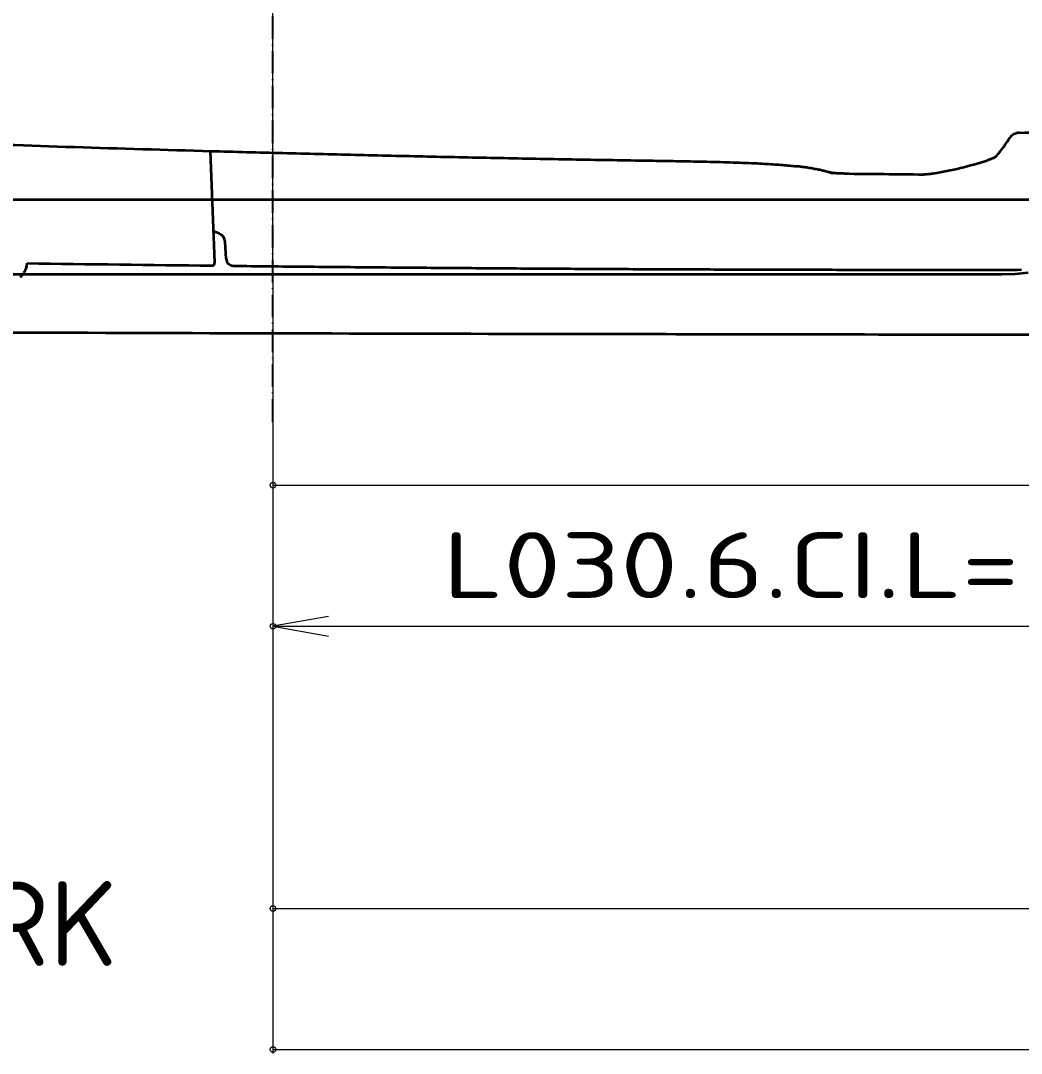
# Model space of a CAD drawing. Header units: millimetres. Extents: x 120 to 10915, y 515 to 8014.
# Drawn here: x 1816 to 2348, y 518 to 1067 of the extents above; entities that cross this region are included whole.
import ezdxf
from ezdxf.enums import TextEntityAlignment as Align

# ---------------------------------------------------------------- set-up
doc = ezdxf.new("R2010")
doc.units = ezdxf.units.MM
doc.linetypes.add('DASHDOT', pattern=[18.5, 12, -3, 0.5, -3])
doc.layers.get('0').update_dxf_attribs({"lineweight": 13})
for name, color, linetype, lineweight in [('201_Dimensions', 7, 'Continuous', 13), ('202_Information', 7, 'Continuous', 13), ('205_Chassis_top_view', 7, 'Continuous', 13), ('206_Cab_side_and_top_view', 7, 'Continuous', 13)]:
    doc.layers.add(name, color=color, linetype=linetype, lineweight=lineweight)
doc.styles.get("Standard").update_dxf_attribs({"font": 'isocp.shx'})

# ---------------------------------------------------------------- blocks, each defined once
blk = doc.blocks.new('2409089_1')
at = {"layer": '206_Cab_side_and_top_view', "color": 3, "lineweight": 35}
for p, q in [((1919.14, -1231.71), (1916.88, -1172.38)), ((2245.54, -1183.7), (2245.77, -1183.76)), ((2245.54, -1183.7), (2245.77, -1183.76)), ((2247.39, -1184.19), (2247.62, -1184.25)), ((1921.41, -1216.25), (1918.51, -1215.13)), ((1925.11, -1229.69), (1924.59, -1220.67)), ((1919.14, -1231.7), (1919.14, -1231.69)), ((1919.14, -1231.72), (1919.14, -1231.7))]:
    blk.add_line(p, q, dxfattribs=at)
for points in [[(2346.72, -1162.68, 0.000195), (2393, -1161.56)], [(2253.53, -1184.36, 0.000481), (2295.94, -1184.8)], [(1819.41, -1232.02, 0.000669), (1917.57, -1233.28)]]:
    blk.add_lwpolyline(points, format="xyb", dxfattribs=at)
for centre, radius, start, end in [((2346.52, -1168.68), 5.92, 118.9739, 146.8496), ((2346.85, -1169.28), 6.6, 91.1331, 118.9722), ((2259.05, -1112.02), 98.3, 321.7785, 327.0786), ((2259.39, -952.34), 235.73, 280.1504, 287.3136), ((2251.51, -1168.57), 16.16, 251.6726, 255.2189), ((1919.6, -1220.91), 5, 2.7405, 68.7662), ((1917.59, -1231.73), 1.55, 269.3509, 0.5748), ((1928.91, -1229.6), 3.8, 181.2574, 269.3818), ((1793.58, -1222.69), 27.95, 323.099, 328.2713), ((1793.69, -1222.77), 27.82, 323.088, 328.2753)]:
    blk.add_arc(centre, radius, start, end, dxfattribs=at)
for points, knots in [([(1053.95, -1117.65), (1077.39, -1120.53), (1124.73, -1125.91), (1196.38, -1133.02), (1269.06, -1139.38), (1341.84, -1145.01), (1414.47, -1150.03), (1486.76, -1154.48), (1559.21, -1158.46), (1631.68, -1162.01), (1704.16, -1165.16), (1776.61, -1167.95), (1849.09, -1170.41), (1897.41, -1171.84), (1921.57, -1172.51)], [0, 0, 0, 0, 70.845269, 142.945565, 215.996409, 289.699936, 361.944274, 434.404832, 506.975492, 579.610063, 652.102372, 724.612269, 797.122266, 869.644199, 869.644199, 869.644199, 869.644199]), ([(1921.57, -1172.51), (1927.98, -1172.69), (1940.78, -1173.03), (1960, -1173.53), (1979.21, -1174.01), (1998.42, -1174.47), (2017.64, -1174.92), (2036.85, -1175.34), (2056.07, -1175.75), (2075.28, -1176.13), (2094.5, -1176.5), (2113.71, -1176.85), (2132.93, -1177.19), (2145.74, -1177.4), (2152.15, -1177.5)], [0, 0, 0, 0, 19.218958, 38.436842, 57.655727, 76.875111, 96.094246, 115.313028, 134.531907, 153.751332, 172.971126, 192.19061, 211.40942, 230.629477, 230.629477, 230.629477, 230.629477]), ([(2333.35, -1175.84), (2333.54, -1175.72), (2333.92, -1175.44), (2334.46, -1174.96), (2334.94, -1174.45), (2335.4, -1173.92), (2335.84, -1173.39), (2336.13, -1173.02), (2336.27, -1172.84)], [0, 0, 0, 0, 0.69807, 1.400945, 2.148103, 2.804834, 3.507367, 4.210987, 4.210987, 4.210987, 4.210987]), ([(2152.15, -1177.5), (2154.5, -1177.54), (2159.22, -1177.61), (2166.34, -1177.73), (2173.49, -1177.86), (2180.61, -1178.01), (2187.64, -1178.18), (2194.48, -1178.38), (2201.05, -1178.63), (2206.94, -1178.89), (2212.11, -1179.17), (2216.58, -1179.46), (2220.71, -1179.77), (2224.54, -1180.11), (2227, -1180.36), (2228.17, -1180.5)], [0, 0, 0, 0, 7.049252, 14.181105, 21.350398, 28.496517, 35.559215, 42.434353, 49.032092, 55.27042, 60.134671, 64.572156, 68.714449, 72.560191, 76.106461, 76.106461, 76.106461, 76.106461]), ([(2333.35, -1175.84), (2333.16, -1175.97), (2332.76, -1176.2), (2332.14, -1176.49), (2331.5, -1176.74), (2330.85, -1176.97), (2330.2, -1177.18), (2329.76, -1177.32), (2329.55, -1177.38)], [0, 0, 0, 0, 0.68357, 1.370172, 2.055444, 2.743417, 3.429953, 4.115808, 4.115808, 4.115808, 4.115808]), ([(2245.54, -1183.7), (2245.18, -1183.6), (2244.45, -1183.41), (2243.36, -1183.13), (2242.26, -1182.86), (2241.12, -1182.59), (2239.93, -1182.33), (2238.65, -1182.07), (2237.27, -1181.8), (2235.77, -1181.54), (2234.12, -1181.27), (2232.3, -1181.01), (2230.3, -1180.74), (2228.9, -1180.58), (2228.17, -1180.5)], [0, 0, 0, 0, 1.12873, 2.253185, 3.37768, 4.530469, 5.748859, 7.044719, 8.441488, 9.962518, 11.624702, 13.456259, 15.472539, 17.680311, 17.680311, 17.680311, 17.680311]), ([(2253.53, -1184.36), (2253.31, -1184.36), (2252.88, -1184.35), (2252.23, -1184.34), (2251.58, -1184.33), (2250.93, -1184.32), (2250.28, -1184.3), (2249.63, -1184.27), (2248.98, -1184.23), (2248.33, -1184.18), (2247.69, -1184.11), (2247.04, -1184.02), (2246.41, -1183.9), (2245.98, -1183.81), (2245.77, -1183.76)], [0, 0, 0, 0, 0.650266, 1.300154, 1.949992, 2.599916, 3.250409, 3.900783, 4.550784, 5.200113, 5.850664, 6.500198, 7.148862, 7.797232, 7.797232, 7.797232, 7.797232]), ([(2298.32, -1184.75), (2298.19, -1184.76), (2297.92, -1184.78), (2297.53, -1184.79), (2297.13, -1184.8), (2296.74, -1184.8), (2296.34, -1184.8), (2296.08, -1184.8), (2295.94, -1184.8)], [0, 0, 0, 0, 0.395563, 0.791185, 1.187073, 1.583187, 1.979313, 2.375533, 2.375533, 2.375533, 2.375533]), ([(2300.94, -1184.38), (2300.79, -1184.4), (2300.5, -1184.45), (2300.07, -1184.53), (2299.63, -1184.6), (2299.2, -1184.66), (2298.76, -1184.72), (2298.47, -1184.74), (2298.32, -1184.75)], [0, 0, 0, 0, 0.441104, 0.882097, 1.323089, 1.763806, 2.204205, 2.644562, 2.644562, 2.644562, 2.644562]), ([(1819.04, -1233.9), (1819, -1234.04), (1818.9, -1234.33), (1818.75, -1234.76), (1818.58, -1235.16), (1818.38, -1235.58), (1818.16, -1236.02), (1817.9, -1236.48), (1817.64, -1236.93), (1817.45, -1237.24), (1817.36, -1237.39)], [0, 0, 0, 0, 0.460239, 0.915211, 1.35238, 1.776324, 2.301906, 2.825548, 3.344689, 3.888148, 3.888148, 3.888148, 3.888148]), ([(1819.04, -1233.9), (1819, -1234.04), (1818.9, -1234.33), (1818.75, -1234.76), (1818.58, -1235.16), (1818.38, -1235.58), (1818.16, -1236.02), (1817.9, -1236.48), (1817.64, -1236.93), (1817.45, -1237.24), (1817.36, -1237.39)], [0, 0, 0, 0, 0.460239, 0.915211, 1.35238, 1.776324, 2.301927, 2.825591, 3.345042, 3.888805, 3.888805, 3.888805, 3.888805]), ([(1819.04, -1233.9), (1819.05, -1233.86), (1819.07, -1233.79), (1819.1, -1233.68), (1819.13, -1233.58), (1819.16, -1233.46), (1819.18, -1233.35), (1819.21, -1233.22), (1819.25, -1233.06), (1819.28, -1232.89), (1819.31, -1232.7), (1819.35, -1232.49), (1819.38, -1232.26), (1819.4, -1232.1), (1819.41, -1232.01)], [0, 0, 0, 0, 0.110892, 0.221936, 0.333395, 0.445515, 0.565967, 0.68863, 0.858249, 1.036655, 1.228125, 1.4362, 1.666254, 1.92393, 1.92393, 1.92393, 1.92393]), ([(1819.04, -1233.9), (1819.05, -1233.86), (1819.07, -1233.79), (1819.1, -1233.68), (1819.13, -1233.58), (1819.16, -1233.46), (1819.18, -1233.35), (1819.21, -1233.22), (1819.25, -1233.06), (1819.28, -1232.88), (1819.31, -1232.69), (1819.35, -1232.49), (1819.38, -1232.26), (1819.4, -1232.1), (1819.41, -1232.02)], [0, 0, 0, 0, 0.110892, 0.221936, 0.333395, 0.445515, 0.565967, 0.68863, 0.858249, 1.036655, 1.229251, 1.438479, 1.669693, 1.91359, 1.91359, 1.91359, 1.91359]), ([(1928.87, -1233.4), (1941.65, -1233.54), (1967.17, -1233.8), (2005.41, -1234.16), (2043.6, -1234.47), (2081.75, -1234.75), (2119.92, -1234.98), (2158.18, -1235.18), (2196.6, -1235.32), (2235.12, -1235.43), (2273.64, -1235.48), (2311.16, -1235.49), (2335.84, -1235.46), (2347.72, -1235.44)], [0, 0, 0, 0, 38.337245, 76.560324, 114.726754, 152.906138, 191.021343, 229.255184, 267.669654, 306.282517, 344.82959, 383.217354, 418.8542, 418.8542, 418.8542, 418.8542])]:
    blk.add_open_spline(points, degree=3, knots=knots, dxfattribs=at)
blk = doc.blocks.new('2470071')
at = {"layer": '206_Cab_side_and_top_view', "color": 3, "lineweight": 35}
for points in [[(1796.47, -1268.76, 0.000299), (2092.06, -1269.52)], [(2092.06, -1269.52, 0.000095), (2256.87, -1269.79)], [(2256.87, -1269.8, 0.00023), (2376.52, -1269.93)]]:
    blk.add_lwpolyline(points, format="xyb", dxfattribs=at)
blk = doc.blocks.new('2833342_1')
at = {"layer": '205_Chassis_top_view', "color": 2, "linetype": 'DASHDOT', "lineweight": 25}
blk.add_line((1950, -1316.243908), (1950, 1316.243908), dxfattribs=at)
at = {"layer": '205_Chassis_top_view', "color": 3, "lineweight": 35}
blk.add_line((1449.544992, -1198.179161), (2450.455008, -1198.179161), dxfattribs=at)
blk.add_lwpolyline([(2351.415527, -1237.089233), (2344.369629, -1237.786011), (2337.292725, -1238), (1562.707275, -1238)], dxfattribs=at)
at = {"layer": '205_Chassis_top_view', "color": 1, "lineweight": 5}
blk.add_point((1950, -1238), dxfattribs=at)
blk = doc.blocks.new('1539726')
at = {"layer": '202_Information', "color": 2, "lineweight": 18, "width": 0.783498}
blk.add_text("= DON'T USE THIS SPACE FOR BODYWORK", height=45, dxfattribs=at).set_placement((697.098572, -1605.509888), (1867.30835, -1605.509888), align=Align.FIT)
blk = doc.blocks.new('BLOCK92')
at = {"layer": '201_Dimensions', "color": 2, "lineweight": 18}
blk.add_line((1950, -1238), (1950, -433), dxfattribs=at)
blk = doc.blocks.new('BLOCK94')
at = {"layer": '201_Dimensions', "color": 2, "lineweight": 18}
blk.add_line((2000, -1269.319824), (243, -1269.319824), dxfattribs=at)
blk = doc.blocks.new('BLOCK96')
at = {"layer": '201_Dimensions', "color": 2, "lineweight": 18}
for p, q in [((1950, -1238), (1950, -1352)), ((1950, -1350), (2770, -1350))]:
    blk.add_line(p, q, dxfattribs=at)
blk.add_circle((1950, -1350), 1.5, dxfattribs=at)
blk = doc.blocks.new('BLOCK97')
at = {"layer": '201_Dimensions', "color": 2, "lineweight": 18}
for p, q in [((1950, -1238), (1950, -1352)), ((1950, -1350), (4425.445801, -1350))]:
    blk.add_line(p, q, dxfattribs=at)
blk.add_circle((1950, -1350), 1.5, dxfattribs=at)
blk = doc.blocks.new('BLOCK98')
at = {"layer": '201_Dimensions', "color": 2, "lineweight": 18}
for p, q in [((1950, -1238), (1950, -1352)), ((1950, -1350), (5275.445801, -1350))]:
    blk.add_line(p, q, dxfattribs=at)
blk.add_circle((1950, -1350), 1.5, dxfattribs=at)
blk = doc.blocks.new('BLOCK99')
at = {"layer": '201_Dimensions', "color": 2, "lineweight": 18}
for p, q in [((1950, -1238), (1950, -1352)), ((1950, -1350), (6189.526367, -1350))]:
    blk.add_line(p, q, dxfattribs=at)
blk.add_circle((1950, -1350), 1.5, dxfattribs=at)
blk = doc.blocks.new('BLOCK102')
at = {"layer": '201_Dimensions', "color": 2, "lineweight": 18}
for p, q in [((1950, -1238), (1950, -1427)), ((1950, -1425), (2924, -1425))]:
    blk.add_line(p, q, dxfattribs=at)
blk.add_circle((1950, -1425), 1.5, dxfattribs=at)
blk = doc.blocks.new('BLOCK103')
at = {"layer": '201_Dimensions', "color": 2, "lineweight": 18}
for p, q in [((1950, -1238), (1950, -1427)), ((1950, -1425), (4519.998047, -1425))]:
    blk.add_line(p, q, dxfattribs=at)
blk.add_circle((1950, -1425), 1.5, dxfattribs=at)
blk = doc.blocks.new('BLOCK105')
at = {"layer": '201_Dimensions', "color": 2, "lineweight": 18}
for p, q in [((1950, -1238), (1950, -1577)), ((1950, -1575), (5687, -1575))]:
    blk.add_line(p, q, dxfattribs=at)
blk.add_circle((1950, -1575), 1.5, dxfattribs=at)
blk = doc.blocks.new('BLOCK106')
at = {"layer": '201_Dimensions', "color": 2, "lineweight": 18}
for p, q in [((1950, -1238), (1950, -1652)), ((1950, -1650), (5963, -1650))]:
    blk.add_line(p, q, dxfattribs=at)
blk.add_circle((1950, -1650), 1.5, dxfattribs=at)
blk = doc.blocks.new('BLOCK107')
at = {"layer": '201_Dimensions', "color": 2, "lineweight": 18}
for p, q in [((1950, -1238), (1950, -1427)), ((1950, -1425), (2814.997559, -1425))]:
    blk.add_line(p, q, dxfattribs=at)
blk.add_lwpolyline([(1979.544189, -1419.790527), (1950, -1425), (1979.544189, -1430.209473)], dxfattribs=at)
at = {"layer": '201_Dimensions', "color": 2, "lineweight": 18, "width": 0.942309}
blk.add_text('L030.6.CI.L=', height=35, dxfattribs=at).set_placement((2040.248047, -1410), (2346.498535, -1410), align=Align.FIT)
blk = doc.blocks.new('BLOCK108')
at = {"layer": '201_Dimensions', "color": 2, "lineweight": 18}
blk.add_line((1950, -1238), (318, -1238), dxfattribs=at)

msp = doc.modelspace()

# ---------------------------------------------------------------- block references
at = {"color": 7, "lineweight": 35}
for name in ['2833342_1', '2470071', '2409089_1', '1539726']:
    msp.add_blockref(name, (0, 2170), dxfattribs=at)
at = {"layer": '201_Dimensions', "lineweight": 0}
for name in ['BLOCK94', 'BLOCK108', 'BLOCK99', 'BLOCK96', 'BLOCK97', 'BLOCK98', 'BLOCK92', 'BLOCK105', 'BLOCK106', 'BLOCK102', 'BLOCK103', 'BLOCK107']:
    msp.add_blockref(name, (0, 2170), dxfattribs=at)

doc.saveas('drawing.dxf')
